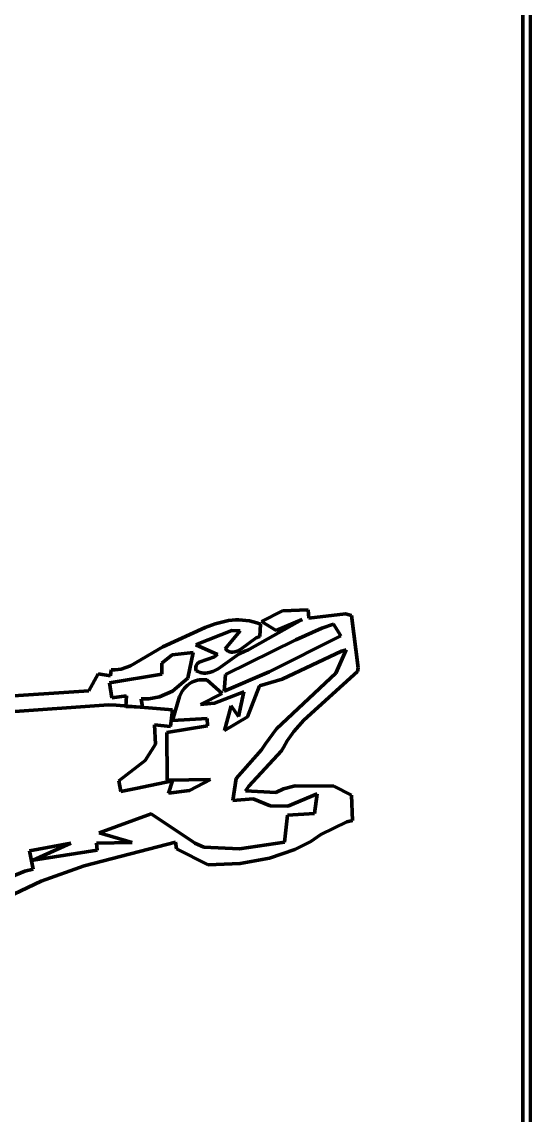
# Model space of a CAD drawing. Header units: millimetres. Extents: x 0 to 7.9, y 0 to 11.
# Drawn here: x 6.906 to 7.875, y 6.863 to 8.946 of the extents above; entities that cross this region are included whole.
import ezdxf

# ---------------------------------------------------------------- set-up
doc = ezdxf.new("R2010")
doc.units = ezdxf.units.MM
doc.layers.add('color#020202ff', color=7, linetype='CONTINUOUS', lineweight=100)
doc.layers.add('color#fefefeff', color=7, linetype='CONTINUOUS', lineweight=100)

msp = doc.modelspace()

# ---------------------------------------------------------------- linework, layer by layer
at = {"layer": 'color#020202ff'}
for p, q in [((7.875, 11.0278), (7.875, 0.2121)), ((7.8611, 8.8054), (7.8633, 11.0122)), ((7.8611, 0.3884), (7.8611, 8.8054)), ((7.3627, 7.8036), (7.4027, 7.8237)), ((7.4027, 7.8237), (7.4516, 7.8256)), ((7.4516, 7.8256), (7.453, 7.8102)), ((7.453, 7.8102), (7.5231, 7.818)), ((7.5231, 7.818), (7.5343, 7.8149)), ((7.5343, 7.8149), (7.547, 7.7156)), ((7.1748, 7.7551), (7.2556, 7.792)), ((7.2556, 7.792), (7.2746, 7.799)), ((7.2746, 7.799), (7.2874, 7.8026)), ((7.2874, 7.8026), (7.3003, 7.8052)), ((7.3003, 7.8052), (7.3068, 7.806)), ((7.3068, 7.806), (7.3134, 7.8065)), ((7.3134, 7.8065), (7.32, 7.8066)), ((7.32, 7.8066), (7.3267, 7.8064)), ((7.3267, 7.8064), (7.3334, 7.8057)), ((7.3334, 7.8057), (7.3401, 7.8046)), ((7.3401, 7.8046), (7.347, 7.803)), ((7.3403, 7.7512), (7.4407, 7.8073)), ((7.347, 7.803), (7.3538, 7.8009)), ((7.3538, 7.8009), (7.3608, 7.7984)), ((7.3608, 7.7984), (7.3595, 7.7753)), ((7.3906, 7.7862), (7.3627, 7.8036)), ((7.4407, 7.8073), (7.3906, 7.7862)), ((7.4781, 7.7908), (7.4281, 7.7686)), ((7.5004, 7.7985), (7.4781, 7.7908)), ((7.514, 7.7761), (7.5004, 7.7985)), ((7.3063, 7.7864), (7.2404, 7.7605)), ((7.2936, 7.7516), (7.3222, 7.7861)), ((7.4281, 7.7686), (7.2945, 7.7025)), ((7.3222, 7.7861), (7.3063, 7.7864)), ((7.3526, 7.7726), (7.3234, 7.7508)), ((7.3595, 7.7753), (7.3526, 7.7726)), ((7.3776, 7.7079), (7.514, 7.7761)), ((7.1131, 7.7189), (7.1748, 7.7551)), ((7.2404, 7.7605), (7.2376, 7.7592)), ((7.2376, 7.7592), (7.2791, 7.7405)), ((7.296, 7.7496), (7.2936, 7.7516)), ((7.2983, 7.748), (7.296, 7.7496)), ((7.3006, 7.7467), (7.2983, 7.748)), ((7.3029, 7.7459), (7.3006, 7.7467)), ((7.3052, 7.7454), (7.3029, 7.7459)), ((7.3121, 7.7456), (7.3075, 7.7452)), ((7.3166, 7.7471), (7.3121, 7.7456)), ((7.3234, 7.7508), (7.3166, 7.7471)), ((7.3205, 7.742), (7.3309, 7.7473)), ((7.3309, 7.7473), (7.3381, 7.7496)), ((7.3381, 7.7496), (7.3403, 7.7512)), ((7.5152, 7.7474), (7.4022, 7.6936)), ((7.5048, 7.705), (7.5242, 7.7499)), ((7.5242, 7.7499), (7.5152, 7.7474)), ((7.1924, 7.74), (7.1729, 7.7243)), ((7.2324, 7.7445), (7.1924, 7.74)), ((7.2228, 7.6959), (7.2324, 7.7445)), ((7.2443, 7.7264), (7.2404, 7.723)), ((7.2732, 7.7366), (7.2443, 7.7264)), ((7.2791, 7.7405), (7.2732, 7.7366)), ((7.2801, 7.7136), (7.3205, 7.742)), ((7.3075, 7.7452), (7.3052, 7.7454)), ((7.075, 7.7), (7.0764, 7.7115)), ((7.0764, 7.7115), (7.0843, 7.7115)), ((7.0843, 7.7115), (7.0956, 7.7131)), ((7.0956, 7.7131), (7.1131, 7.7189)), ((7.1729, 7.7243), (7.1729, 7.7033)), ((7.2387, 7.72), (7.2379, 7.7165)), ((7.2379, 7.7165), (7.2379, 7.7145)), ((7.2379, 7.7145), (7.2381, 7.7123)), ((7.2381, 7.7123), (7.2386, 7.7099)), ((7.2386, 7.7099), (7.2422, 7.7081)), ((7.2404, 7.723), (7.2387, 7.72)), ((7.2422, 7.7081), (7.2458, 7.7067)), ((7.2458, 7.7067), (7.2493, 7.7059)), ((7.2493, 7.7059), (7.2528, 7.7054)), ((7.2528, 7.7054), (7.2563, 7.7054)), ((7.2563, 7.7054), (7.2598, 7.7057)), ((7.2598, 7.7057), (7.2632, 7.7063)), ((7.2632, 7.7063), (7.27, 7.7085)), ((7.27, 7.7085), (7.2801, 7.7136)), ((7.2919, 7.671), (7.3776, 7.7079)), ((7.3917, 7.5989), (7.5048, 7.705)), ((7.5459, 7.7081), (7.4435, 7.6158)), ((7.547, 7.7156), (7.5459, 7.7081)), ((7.034, 7.6714), (7.0517, 7.7038)), ((7.0517, 7.7038), (7.075, 7.7)), ((7.1729, 7.7033), (7.0733, 7.6866)), ((7.0733, 7.6866), (7.0775, 7.6579)), ((7.1934, 7.6711), (7.2228, 7.6959)), ((7.2268, 7.6861), (7.221, 7.6818)), ((7.2299, 7.688), (7.2268, 7.6861)), ((7.2333, 7.6895), (7.2299, 7.688)), ((7.2369, 7.6907), (7.2333, 7.6895)), ((7.2408, 7.6917), (7.2369, 7.6907)), ((7.2449, 7.6924), (7.2408, 7.6917)), ((7.2492, 7.6927), (7.2449, 7.6924)), ((7.2538, 7.6926), (7.2492, 7.6927)), ((7.2587, 7.6923), (7.2538, 7.6926)), ((7.2882, 7.6663), (7.2587, 7.6923)), ((7.2945, 7.7025), (7.2919, 7.671)), ((7.4022, 7.6936), (7.3589, 7.681)), ((6.8462, 7.659), (7.034, 7.6714)), ((7.1685, 7.66), (7.1934, 7.6711)), ((7.2118, 7.6706), (7.2064, 7.6605)), ((7.2161, 7.6766), (7.2118, 7.6706)), ((7.221, 7.6818), (7.2161, 7.6766)), ((7.2467, 7.6455), (7.2882, 7.6663)), ((7.3293, 7.6698), (7.2735, 7.6482)), ((7.3191, 7.6228), (7.3293, 7.6698)), ((7.3589, 7.681), (7.3363, 7.6221)), ((7.0715, 7.6448), (6.8751, 7.6308)), ((7.0862, 7.6443), (7.0715, 7.6448)), ((7.0775, 7.6579), (7.1057, 7.6623)), ((7.193, 7.6355), (7.0862, 7.6443)), ((7.1057, 7.6623), (7.1042, 7.6419)), ((7.1042, 7.6419), (7.1363, 7.6407)), ((7.1363, 7.6407), (7.1338, 7.6565)), ((7.1338, 7.6565), (7.1481, 7.6564)), ((7.1481, 7.6564), (7.1685, 7.66)), ((7.2064, 7.6605), (7.1934, 7.6148)), ((7.2735, 7.6482), (7.2467, 7.6455)), ((7.2924, 7.5962), (7.3054, 7.6429)), ((7.3054, 7.6429), (7.3191, 7.6228)), ((7.1895, 7.6037), (7.193, 7.6355)), ((7.3363, 7.6221), (7.2924, 7.5962)), ((7.1609, 7.5699), (7.1588, 7.607)), ((7.1588, 7.607), (7.1895, 7.6037)), ((7.2598, 7.6049), (7.1828, 7.5919)), ((7.1934, 7.6148), (7.2594, 7.6186)), ((7.2594, 7.6186), (7.2598, 7.6049)), ((7.4435, 7.6158), (7.4247, 7.594)), ((7.1828, 7.5919), (7.1833, 7.5017)), ((7.3704, 7.5708), (7.3917, 7.5989)), ((7.4247, 7.594), (7.4121, 7.5764)), ((7.1413, 7.5387), (7.1609, 7.5699)), ((7.3144, 7.5044), (7.3627, 7.5589)), ((7.3627, 7.5589), (7.3704, 7.5708)), ((7.4046, 7.5639), (7.4011, 7.5575)), ((7.4121, 7.5764), (7.4046, 7.5639)), ((7.0912, 7.5004), (7.1413, 7.5387)), ((7.4011, 7.5575), (7.3389, 7.49)), ((7.0951, 7.4801), (7.0912, 7.5004)), ((7.1932, 7.4999), (7.1233, 7.4856)), ((7.1833, 7.5017), (7.2657, 7.5024)), ((7.1854, 7.4766), (7.1932, 7.4999)), ((7.2657, 7.5024), (7.2256, 7.4817)), ((7.3082, 7.4625), (7.3144, 7.5044)), ((7.1233, 7.4856), (7.0951, 7.4801)), ((7.2256, 7.4817), (7.1854, 7.4766)), ((7.3389, 7.49), (7.3327, 7.4813)), ((7.3327, 7.4813), (7.3905, 7.4781)), ((7.3905, 7.4781), (7.4048, 7.4848)), ((7.4048, 7.4848), (7.4271, 7.4905)), ((7.4689, 7.4752), (7.4132, 7.4522)), ((7.4271, 7.4905), (7.501, 7.4903)), ((7.4637, 7.4379), (7.4689, 7.4752)), ((7.501, 7.4903), (7.5347, 7.4726)), ((7.3468, 7.4657), (7.3082, 7.4625)), ((7.3797, 7.4525), (7.3468, 7.4657)), ((7.5347, 7.4726), (7.5367, 7.4245)), ((7.0537, 7.4009), (7.1528, 7.4372)), ((7.1528, 7.4372), (7.2331, 7.3832)), ((7.4132, 7.4522), (7.3797, 7.4525)), ((7.4065, 7.3834), (7.4122, 7.4348)), ((7.4122, 7.4348), (7.4637, 7.4379)), ((7.5254, 7.422), (7.4762, 7.3981)), ((7.5367, 7.4245), (7.5254, 7.422)), ((7.1162, 7.383), (7.0537, 7.4009)), ((7.4762, 7.3981), (7.4571, 7.3849)), ((6.9206, 7.3671), (6.9994, 7.3813)), ((6.9994, 7.3813), (6.9279, 7.349)), ((7.1992, 7.3835), (7.0248, 7.3381)), ((7.0485, 7.3814), (7.1162, 7.383)), ((7.0498, 7.3684), (7.0485, 7.3814)), ((7.2008, 7.3707), (7.1992, 7.3835)), ((7.2331, 7.3832), (7.2359, 7.3815)), ((7.2359, 7.3815), (7.2529, 7.3737)), ((7.2529, 7.3737), (7.3208, 7.3705)), ((7.3208, 7.3705), (7.4065, 7.3834)), ((7.4571, 7.3849), (7.4268, 7.3692)), ((6.928, 7.332), (6.9206, 7.3671)), ((6.9279, 7.349), (7.0498, 7.3684)), ((7.2611, 7.34), (7.2008, 7.3707)), ((7.3784, 7.3531), (7.322, 7.3429)), ((7.4268, 7.3692), (7.3784, 7.3531)), ((6.9119, 7.3283), (6.928, 7.332)), ((7.0248, 7.3381), (6.9427, 7.3093)), ((7.322, 7.3429), (7.2611, 7.34)), ((6.9427, 7.3093), (6.7957, 7.2387)), ((6.8454, 7.3006), (6.9119, 7.3283))]:
    msp.add_line(p, q, dxfattribs=at)
at = {"layer": 'color#fefefeff'}
for p, q in [((7.8633, 11.0122), (7.8611, 8.8054)), ((7.8611, 8.8054), (7.8611, 0.3884)), ((7.4027, 7.8237), (7.3627, 7.8036)), ((7.4516, 7.8256), (7.4027, 7.8237)), ((7.453, 7.8102), (7.4516, 7.8256)), ((7.5231, 7.818), (7.453, 7.8102)), ((7.5343, 7.8149), (7.5231, 7.818)), ((7.547, 7.7156), (7.5343, 7.8149)), ((7.2556, 7.792), (7.1748, 7.7551)), ((7.2746, 7.799), (7.2556, 7.792)), ((7.2874, 7.8026), (7.2746, 7.799)), ((7.3003, 7.8052), (7.2874, 7.8026)), ((7.3068, 7.806), (7.3003, 7.8052)), ((7.3134, 7.8065), (7.3068, 7.806)), ((7.32, 7.8066), (7.3134, 7.8065)), ((7.3267, 7.8064), (7.32, 7.8066)), ((7.3334, 7.8057), (7.3267, 7.8064)), ((7.3401, 7.8046), (7.3334, 7.8057)), ((7.347, 7.803), (7.3401, 7.8046)), ((7.4407, 7.8073), (7.3403, 7.7512)), ((7.3538, 7.8009), (7.347, 7.803)), ((7.3608, 7.7984), (7.3538, 7.8009)), ((7.3595, 7.7753), (7.3608, 7.7984)), ((7.3627, 7.8036), (7.3906, 7.7862)), ((7.3906, 7.7862), (7.4407, 7.8073)), ((7.4281, 7.7686), (7.4781, 7.7908)), ((7.4781, 7.7908), (7.5004, 7.7985)), ((7.5004, 7.7985), (7.514, 7.7761)), ((7.2404, 7.7605), (7.3063, 7.7864)), ((7.3222, 7.7861), (7.2936, 7.7516)), ((7.2945, 7.7025), (7.4281, 7.7686)), ((7.3063, 7.7864), (7.3222, 7.7861)), ((7.3234, 7.7508), (7.3526, 7.7726)), ((7.3526, 7.7726), (7.3595, 7.7753)), ((7.514, 7.7761), (7.3776, 7.7079)), ((7.1748, 7.7551), (7.1131, 7.7189)), ((7.2376, 7.7592), (7.2404, 7.7605)), ((7.2791, 7.7405), (7.2376, 7.7592)), ((7.2936, 7.7516), (7.296, 7.7496)), ((7.296, 7.7496), (7.2983, 7.748)), ((7.2983, 7.748), (7.3006, 7.7467)), ((7.3006, 7.7467), (7.3029, 7.7459)), ((7.3029, 7.7459), (7.3052, 7.7454)), ((7.3075, 7.7452), (7.3121, 7.7456)), ((7.3121, 7.7456), (7.3166, 7.7471)), ((7.3166, 7.7471), (7.3234, 7.7508)), ((7.3309, 7.7473), (7.3205, 7.742)), ((7.3381, 7.7496), (7.3309, 7.7473)), ((7.3403, 7.7512), (7.3381, 7.7496)), ((7.4022, 7.6936), (7.5152, 7.7474)), ((7.5242, 7.7499), (7.5048, 7.705)), ((7.5152, 7.7474), (7.5242, 7.7499)), ((7.1729, 7.7243), (7.1924, 7.74)), ((7.1924, 7.74), (7.2324, 7.7445)), ((7.2324, 7.7445), (7.2228, 7.6959)), ((7.2404, 7.723), (7.2443, 7.7264)), ((7.2443, 7.7264), (7.2732, 7.7366)), ((7.2732, 7.7366), (7.2791, 7.7405)), ((7.3205, 7.742), (7.2801, 7.7136)), ((7.3052, 7.7454), (7.3075, 7.7452)), ((7.0764, 7.7115), (7.075, 7.7)), ((7.0843, 7.7115), (7.0764, 7.7115)), ((7.0956, 7.7131), (7.0843, 7.7115)), ((7.1131, 7.7189), (7.0956, 7.7131)), ((7.1729, 7.7033), (7.1729, 7.7243)), ((7.2379, 7.7165), (7.2387, 7.72)), ((7.2379, 7.7145), (7.2379, 7.7165)), ((7.2381, 7.7123), (7.2379, 7.7145)), ((7.2386, 7.7099), (7.2381, 7.7123)), ((7.2422, 7.7081), (7.2386, 7.7099)), ((7.2387, 7.72), (7.2404, 7.723)), ((7.2458, 7.7067), (7.2422, 7.7081)), ((7.2493, 7.7059), (7.2458, 7.7067)), ((7.2528, 7.7054), (7.2493, 7.7059)), ((7.2563, 7.7054), (7.2528, 7.7054)), ((7.2598, 7.7057), (7.2563, 7.7054)), ((7.2632, 7.7063), (7.2598, 7.7057)), ((7.27, 7.7085), (7.2632, 7.7063)), ((7.2801, 7.7136), (7.27, 7.7085)), ((7.3776, 7.7079), (7.2919, 7.671)), ((7.5048, 7.705), (7.3917, 7.5989)), ((7.4435, 7.6158), (7.5459, 7.7081)), ((7.5459, 7.7081), (7.547, 7.7156)), ((7.0517, 7.7038), (7.034, 7.6714)), ((7.075, 7.7), (7.0517, 7.7038)), ((7.0733, 7.6866), (7.1729, 7.7033)), ((7.0775, 7.6579), (7.0733, 7.6866)), ((7.2228, 7.6959), (7.1934, 7.6711)), ((7.221, 7.6818), (7.2268, 7.6861)), ((7.2268, 7.6861), (7.2299, 7.688)), ((7.2299, 7.688), (7.2333, 7.6895)), ((7.2333, 7.6895), (7.2369, 7.6907)), ((7.2369, 7.6907), (7.2408, 7.6917)), ((7.2408, 7.6917), (7.2449, 7.6924)), ((7.2449, 7.6924), (7.2492, 7.6927)), ((7.2492, 7.6927), (7.2538, 7.6926)), ((7.2538, 7.6926), (7.2587, 7.6923)), ((7.2587, 7.6923), (7.2882, 7.6663)), ((7.2919, 7.671), (7.2945, 7.7025)), ((7.3589, 7.681), (7.4022, 7.6936)), ((7.034, 7.6714), (6.8462, 7.659)), ((7.1934, 7.6711), (7.1685, 7.66)), ((7.2064, 7.6605), (7.2118, 7.6706)), ((7.2118, 7.6706), (7.2161, 7.6766)), ((7.2161, 7.6766), (7.221, 7.6818)), ((7.2882, 7.6663), (7.2467, 7.6455)), ((7.2735, 7.6482), (7.3293, 7.6698)), ((7.3293, 7.6698), (7.3191, 7.6228)), ((7.3363, 7.6221), (7.3589, 7.681)), ((6.8751, 7.6308), (7.0715, 7.6448)), ((7.0715, 7.6448), (7.0862, 7.6443)), ((7.1057, 7.6623), (7.0775, 7.6579)), ((7.0862, 7.6443), (7.193, 7.6355)), ((7.1042, 7.6419), (7.1057, 7.6623)), ((7.1363, 7.6407), (7.1042, 7.6419)), ((7.1481, 7.6564), (7.1338, 7.6565)), ((7.1338, 7.6565), (7.1363, 7.6407)), ((7.1685, 7.66), (7.1481, 7.6564)), ((7.1934, 7.6148), (7.2064, 7.6605)), ((7.2467, 7.6455), (7.2735, 7.6482)), ((7.3054, 7.6429), (7.2924, 7.5962)), ((7.3191, 7.6228), (7.3054, 7.6429)), ((7.193, 7.6355), (7.1895, 7.6037)), ((7.2924, 7.5962), (7.3363, 7.6221)), ((7.1895, 7.6037), (7.1588, 7.607)), ((7.1588, 7.607), (7.1609, 7.5699)), ((7.1828, 7.5919), (7.2598, 7.6049)), ((7.2594, 7.6186), (7.1934, 7.6148)), ((7.2598, 7.6049), (7.2594, 7.6186)), ((7.4247, 7.594), (7.4435, 7.6158)), ((7.1833, 7.5017), (7.1828, 7.5919)), ((7.3917, 7.5989), (7.3704, 7.5708)), ((7.4121, 7.5764), (7.4247, 7.594)), ((7.1609, 7.5699), (7.1413, 7.5387)), ((7.3627, 7.5589), (7.3144, 7.5044)), ((7.3704, 7.5708), (7.3627, 7.5589)), ((7.4011, 7.5575), (7.4046, 7.5639)), ((7.4046, 7.5639), (7.4121, 7.5764)), ((7.1413, 7.5387), (7.0912, 7.5004)), ((7.3389, 7.49), (7.4011, 7.5575)), ((7.0912, 7.5004), (7.0951, 7.4801)), ((7.1233, 7.4856), (7.1932, 7.4999)), ((7.2657, 7.5024), (7.1833, 7.5017)), ((7.1932, 7.4999), (7.1854, 7.4766)), ((7.2256, 7.4817), (7.2657, 7.5024)), ((7.3144, 7.5044), (7.3082, 7.4625)), ((7.0951, 7.4801), (7.1233, 7.4856)), ((7.1854, 7.4766), (7.2256, 7.4817)), ((7.3327, 7.4813), (7.3389, 7.49)), ((7.3905, 7.4781), (7.3327, 7.4813)), ((7.4048, 7.4848), (7.3905, 7.4781)), ((7.4271, 7.4905), (7.4048, 7.4848)), ((7.4132, 7.4522), (7.4689, 7.4752)), ((7.501, 7.4903), (7.4271, 7.4905)), ((7.4689, 7.4752), (7.4637, 7.4379)), ((7.5347, 7.4726), (7.501, 7.4903)), ((7.3082, 7.4625), (7.3468, 7.4657)), ((7.3468, 7.4657), (7.3797, 7.4525)), ((7.5367, 7.4245), (7.5347, 7.4726)), ((7.1528, 7.4372), (7.0537, 7.4009)), ((7.2331, 7.3832), (7.1528, 7.4372)), ((7.3797, 7.4525), (7.4132, 7.4522)), ((7.4122, 7.4348), (7.4065, 7.3834)), ((7.4637, 7.4379), (7.4122, 7.4348)), ((7.4762, 7.3981), (7.5254, 7.422)), ((7.5254, 7.422), (7.5367, 7.4245)), ((7.0537, 7.4009), (7.1162, 7.383)), ((7.4571, 7.3849), (7.4762, 7.3981)), ((6.9994, 7.3813), (6.9206, 7.3671)), ((6.9279, 7.349), (6.9994, 7.3813)), ((7.0248, 7.3381), (7.1992, 7.3835)), ((7.1162, 7.383), (7.0485, 7.3814)), ((7.0485, 7.3814), (7.0498, 7.3684)), ((7.1992, 7.3835), (7.2008, 7.3707)), ((7.2359, 7.3815), (7.2331, 7.3832)), ((7.2529, 7.3737), (7.2359, 7.3815)), ((7.3208, 7.3705), (7.2529, 7.3737)), ((7.4065, 7.3834), (7.3208, 7.3705)), ((7.4268, 7.3692), (7.4571, 7.3849)), ((6.9206, 7.3671), (6.928, 7.332)), ((7.0498, 7.3684), (6.9279, 7.349)), ((7.2008, 7.3707), (7.2611, 7.34)), ((7.322, 7.3429), (7.3784, 7.3531)), ((7.3784, 7.3531), (7.4268, 7.3692)), ((6.928, 7.332), (6.9119, 7.3283)), ((6.9427, 7.3093), (7.0248, 7.3381)), ((7.2611, 7.34), (7.322, 7.3429)), ((6.7957, 7.2387), (6.9427, 7.3093)), ((6.9119, 7.3283), (6.8454, 7.3006))]:
    msp.add_line(p, q, dxfattribs=at)

doc.saveas('drawing.dxf')
